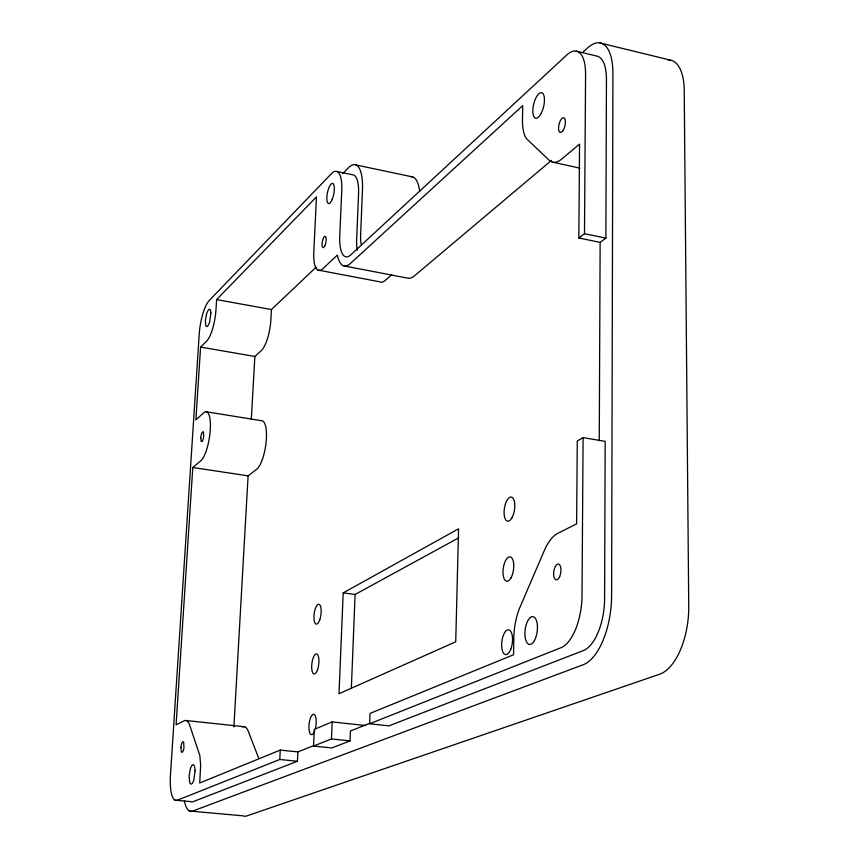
<?xml version="1.0" encoding="UTF-8"?>
<svg xmlns="http://www.w3.org/2000/svg" width="859" height="859" viewBox="0 0 859 859"><rect width="100%" height="100%" fill="white"/><g stroke="black" fill="none" stroke-linecap="round" stroke-linejoin="round"><path stroke-width="1.29" d="M599.26 440.646L600.14 242.378L605.885 238.147L606.443 79.264A41.125 16.836 -76.2 0 0 596.833 56.093L576.206 51.121M600.14 242.378L578.826 237.986L579.557 144.108L561.603 159.119A42.037 16.922 -76.7 0 1 549.126 160.193L527.469 139.609A36.84 14.399 -76.7 0 1 522.476 120.013L522.712 105.636L350.493 263.412A43.24 14.141 -78.9 0 1 337.351 255.102L322.855 268.717A28.916 9.159 -79.2 0 1 313.793 251.988L316.466 196.872L216.618 299.587L215.963 309.949A24.782 6.786 -80.1 0 1 206.611 341.152L200.598 347.09L195.873 419.858L203.841 412.728A25.276 7.087 -81 0 1 210.272 429.865A25.276 7.087 -81 0 1 200.77 460.811L192.792 467.489L176.084 724.846L184.191 720.787A29.754 8.526 -83.5 0 1 189.689 725.157L199.825 755.448L200.641 765.208L199.739 782.989L280.249 750.09L297.89 751.904L313.825 745.558M583.089 437.639L582.015 595.641A44.002 19.585 -82.7 0 1 561.002 647.697L369.638 723.761L370.025 713.41L513.542 654.773L513.832 637.893A39.428 17.073 -83 0 1 520.049 607.045L544.273 550.662A44.485 19.671 -82.3 0 1 557.674 533.396L576.625 523.893L577.269 440.989L583.089 437.639L605.166 441.354L604.607 598.766A43.82 19.94 -82.7 0 1 583.411 650.553L388.891 725.866L369.638 723.761M578.826 237.986L584.485 233.723L585.58 74.314A41.286 16.536 -76.3 0 0 566.833 54.944L350.869 254.779A33.92 11.092 -78.9 0 1 339.756 235.473L341.753 190.623A31.536 9.954 -78.8 0 0 331.499 173.636L209.22 300.5A27.026 7.409 -80.2 0 0 199.224 334.097L170.458 775.108A29.206 8.354 -83.6 0 0 177.212 800.255L279.787 759.485L297.45 761.267L297.89 751.904M351.342 688.489L355.1 594.46L458.878 537.745M365.29 725.511L332.186 721.904L314.297 729.355L313.535 746.063L331.799 747.964L350.043 740.898L350.44 730.988L369.842 723.267M313.535 746.063L331.467 738.944L332.186 721.904M343.203 592.882L338.994 693.728L455.732 641.791L458.566 528.8L343.203 592.882L355.1 594.46M279.787 759.485L280.249 750.09M316.08 267.224L271.433 309.551L270.875 319.827A24.546 7.312 -80.1 0 1 261.243 350.655L254.865 356.464L251.311 419.278M233.895 726.907L248.101 475.854L256.594 469.336A25.029 7.624 -81 0 0 266.14 441.913A25.029 7.624 -81 0 0 261.361 420.674L205.827 411.708M342.848 173.55L348.443 167.806A41.704 13.465 -78.8 0 1 362.466 190.236L360.608 235.141A23.204 7.763 -78.9 0 0 361.328 244.632M582.445 52.603L587.384 48.093A54.557 22.334 -76.2 0 1 612.918 73.616L611.597 595.792A58.133 26.457 -82.7 0 1 583.325 664.683L192.405 811.175A38.634 11.307 -83.7 0 1 184.331 800.953M391.736 274.773L385.025 280.582A28.594 9.846 -79 0 1 379.657 281.795L317.819 270.027M551.489 160.386L414.564 275.76A42.735 15.172 -78.7 0 1 407.52 278.112L343.89 265.882M297.45 761.267L192.985 801.705A29.131 8.526 -83.7 0 1 190.752 801.608L175.021 800.169M189.442 811.003L243.29 815.867A38.258 12.08 -84 0 0 246.447 816.039L659.669 674.218A57.295 27.982 -82.9 0 0 688.735 606.497L684.226 90.657A53.827 23.676 -75.8 0 0 667.765 59.937M331.467 738.944L350.043 740.898M186.274 720.551L244.568 726.746M192.792 467.489L248.101 475.854M200.598 347.09L254.865 356.464M216.618 299.587L271.433 309.551M584.485 233.723L605.885 238.147M337.061 171.532L353.704 175.011A31.439 10.158 -78.8 0 1 358.557 194.08L356.678 238.823A33.812 11.317 -78.9 0 0 357.237 250.313M355.97 164.96L412.878 176.975M552.799 162.201L579.997 168.171M600.033 42.95L670.278 60.098M258.527 757.788L248.294 731.331A29.442 9.181 -83.7 0 0 242.335 726.95M314.802 730.515A10.244 3.5 -83.7 0 1 308.993 729.334A10.244 3.5 -83.7 0 1 313.342 714.291A10.244 3.5 -83.7 0 1 315.478 728.174M410.377 176.653A41.275 14.367 -78.6 0 1 419.697 191.364M210.917 313.073L209.693 321.781A8.805 2.416 -80.1 0 1 205.773 325.722L205.344 320.74L206.525 314.126A8.805 2.416 -80.1 0 1 210.434 310.12L210.917 313.073M195.1 770.706L193.758 780.326A9.717 2.835 -83.7 0 1 189.581 782.044L189.141 775.656L190.43 768.537A9.717 2.835 -83.7 0 1 194.596 766.722L195.1 770.706M200.759 437.757L201.189 441.44A5.057 1.417 -81 0 0 203.712 436.909L203.433 431.916A5.057 1.417 -81 0 0 200.92 436.458L200.759 437.757M180.938 747.437L181.356 751.818A5.358 1.535 -83.5 0 0 183.944 747.974L183.686 742.208A5.358 1.535 -83.5 0 0 181.109 746.063L180.938 747.437M559.66 576.604A7.999 3.533 -82.2 0 0 558.511 564.052A7.999 3.533 -82.2 0 0 553.679 575.208A7.999 3.533 -82.2 0 0 559.66 576.604M535.501 638.28A14.012 6.067 -83 0 0 532.956 616.655A14.012 6.067 -83 0 0 525.096 636.734A14.012 6.067 -83 0 0 535.501 638.28M563.45 129.784A7.57 3.049 -76.7 0 0 563.912 117.78A7.57 3.049 -76.7 0 0 558.543 127.669A7.57 3.049 -76.7 0 0 563.45 129.784M324.82 245.846A5.788 1.836 -79.2 0 0 325.464 236.45A5.788 1.836 -79.2 0 0 322.039 243.709A5.788 1.836 -79.2 0 0 324.82 245.846M541.428 112.862A13.1 5.122 -76.7 0 0 541.653 92.697A13.1 5.122 -76.7 0 0 532.805 110.757A13.1 5.122 -76.7 0 0 541.428 112.862M332.1 199.675A10.287 3.243 -78.8 0 0 332.82 183.472A10.287 3.243 -78.8 0 0 326.86 197.323A10.287 3.243 -78.8 0 0 332.1 199.675M511.964 517.784A12.198 5.1 -81.4 0 0 512.275 497.49A12.198 5.1 -81.4 0 0 504.083 512.125A12.198 5.1 -81.4 0 0 511.964 517.784M510.922 578.01A12.327 5.186 -82.2 0 0 511.234 557.351A12.327 5.186 -82.2 0 0 502.987 571.75A12.327 5.186 -82.2 0 0 510.922 578.01M317.551 669.633A10.125 3.447 -83.1 0 0 316.66 653.892A10.125 3.447 -83.1 0 0 311.71 668.238A10.125 3.447 -83.1 0 0 317.551 669.633M319.806 619.629A10.029 3.404 -82.6 0 0 318.904 604.221A10.029 3.404 -82.6 0 0 313.975 618.63A10.029 3.404 -82.6 0 0 319.806 619.629M510.815 649.125A12.488 5.283 -83.1 0 0 508.678 629.808A12.488 5.283 -83.1 0 0 501.774 647.632A12.488 5.283 -83.1 0 0 510.815 649.125"/></g></svg>
